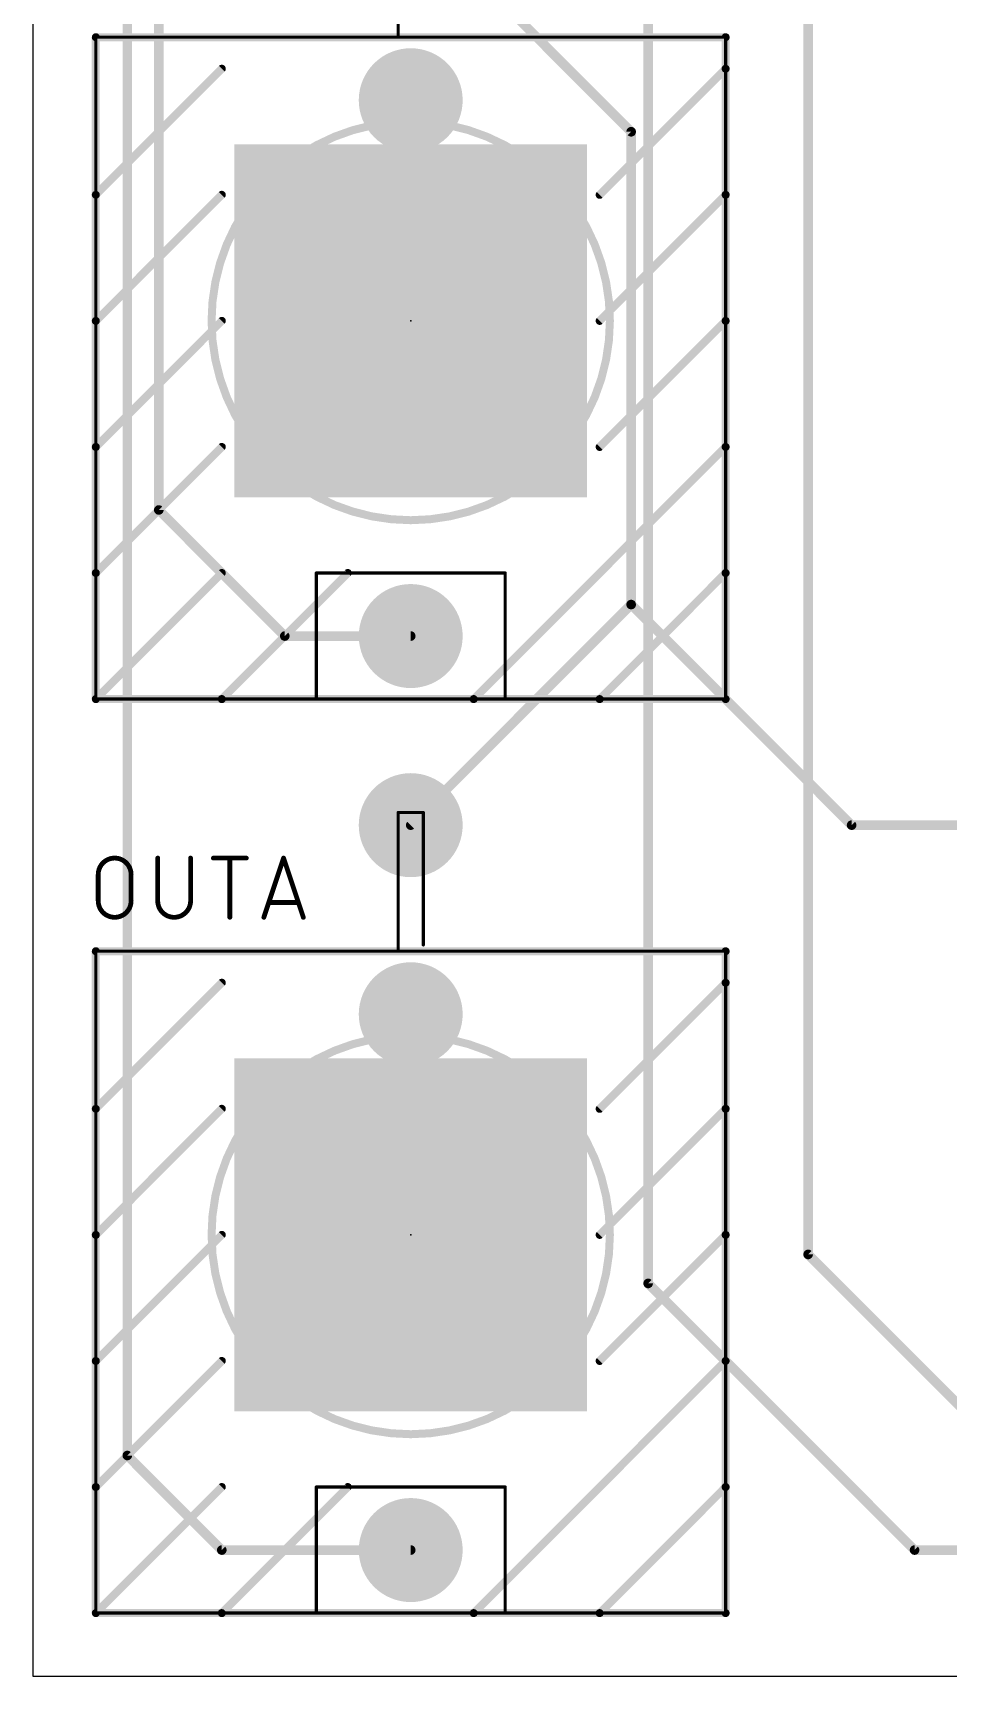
# Model space of a CAD drawing. Extents: x 0 to 39, y 0 to 99.
# Drawn here: x 0 to 14.53, y 0 to 26.07 of the extents above; entities that cross this region are included whole.
import ezdxf

# ---------------------------------------------------------------- set-up
doc = ezdxf.new("R2010")
doc.units = 0
for name, color, linetype in [('1', 12, 'CONTINUOUS'), ('16', 132, 'CONTINUOUS'), ('17', 110, 'CONTINUOUS'), ('20', 31, 'CONTINUOUS'), ('21', 253, 'CONTINUOUS'), ('23', 53, 'CONTINUOUS'), ('41', 12, 'CONTINUOUS'), ('51', 253, 'CONTINUOUS')]:
    doc.layers.add(name, color=color, linetype=linetype)

# ---------------------------------------------------------------- blocks, each defined once
blk = doc.blocks.new('RECT')
blk.add_solid([(-0.5, -0.5), (0.5, -0.5), (-0.5, 0.5), (0.5, 0.5)])
blk = doc.blocks.new('ROUNDP')
at = {"const_width": 0.5}
blk.add_lwpolyline([(0, -0.25, 1), (0, 0.25, 1), (0, -0.25)], format="xyb", dxfattribs=at)

msp = doc.modelspace()

# ---------------------------------------------------------------- linework, layer by layer
at = {"layer": '1', "const_width": 0.1524}
for points in [[(9.77, 6.23), (9.77, 32.19)], [(12.31, 6.69), (12.31, 32.19)], [(1.5, 29), (1.5, 3.5)], [(2, 26.5), (2, 18.5)], [(2, 18.5), (4, 16.5)], [(4, 16.5), (6, 16.5)], [(15.5, 3.5), (12.31, 6.69)], [(14, 2), (9.77, 6.23)], [(1.5, 3.5), (3, 2)], [(3, 2), (6, 2)], [(20, 2), (14, 2)]]:
    msp.add_lwpolyline(points, dxfattribs=at)
at = {"layer": '1', "const_width": 0.0762}
for points in [[(1.9619, 18.5, 1), (2.0381, 18.5)], [(2.0269, 18.5269, 1), (1.9731, 18.4731)], [(4, 16.5381, 1), (4, 16.4619)], [(3.9731, 16.4731, 1), (4.0269, 16.5269)], [(6, 16.4619, 1), (6, 16.5381)], [(12.2719, 6.69, 1), (12.3481, 6.69)], [(12.3369, 6.7169, 1), (12.2831, 6.6631)], [(9.7319, 6.23, 1), (9.8081, 6.23)], [(9.7969, 6.2569, 1), (9.7431, 6.2031)], [(1.4619, 3.5, 1), (1.5381, 3.5)], [(1.5269, 3.5269, 1), (1.4731, 3.4731)], [(3, 2.0381, 1), (3, 1.9619)], [(2.9731, 1.9731, 1), (3.0269, 2.0269)], [(6, 1.9619, 1), (6, 2.0381)], [(14, 2.0381, 1), (14, 1.9619)], [(13.9731, 1.9731, 1), (14.0269, 2.0269)]]:
    msp.add_lwpolyline(points, format="xyb", dxfattribs=at)
at = {"layer": '16', "const_width": 0.1524}
for points in [[(6, 28), (9.5, 24.5)], [(9.5, 24.5), (9.5, 17)], [(6, 13.5), (9.5, 17)], [(9.5, 17), (13, 13.5)], [(13, 13.5), (20, 13.5)]]:
    msp.add_lwpolyline(points, dxfattribs=at)
at = {"layer": '16', "const_width": 0.0762}
for points in [[(9.5381, 24.5, 1), (9.4619, 24.5)], [(9.4731, 24.4731, 1), (9.5269, 24.5269)], [(9.4619, 17, 1), (9.5381, 17)], [(9.5269, 17.0269, 1), (9.4731, 16.9731)], [(9.5269, 16.9731, 1), (9.4731, 17.0269)], [(5.9731, 13.5269, 1), (6.0269, 13.4731)], [(13, 13.5381, 1), (13, 13.4619)], [(12.9731, 13.4731, 1), (13.0269, 13.5269)]]:
    msp.add_lwpolyline(points, format="xyb", dxfattribs=at)
at = {"layer": '20'}
for p, q in [((0, 99.05), (0, 0)), ((0, 0), (39.04, 0))]:
    msp.add_line(p, q, dxfattribs=at)
at = {"layer": '21'}
for points, const_width in [([(1, 23.5), (1, 26)], 0.127), ([(1, 26), (11, 26)], 0.127), ([(11, 26), (11, 25.5)], 0.127), ([(3, 25.5), (1, 23.5)], 0.127), ([(9, 23.5), (11, 25.5)], 0.127), ([(11, 25.5), (11, 23.5)], 0.127), ([(1, 21.5), (1, 23.5)], 0.127), ([(3, 23.5), (1, 21.5)], 0.127), ([(9, 21.5), (11, 23.5)], 0.127), ([(11, 23.5), (11, 21.5)], 0.127), ([(1, 19.5), (1, 21.5)], 0.127), ([(3, 21.5), (1, 19.5)], 0.127), ([(9, 19.5), (11, 21.5)], 0.127), ([(11, 21.5), (11, 19.5)], 0.127), ([(1, 17.5), (1, 19.5)], 0.127), ([(3, 19.5), (1, 17.5)], 0.127), ([(7, 15.5), (11, 19.5)], 0.127), ([(11, 19.5), (11, 17.5)], 0.127), ([(1, 15.5), (1, 17.5)], 0.127), ([(3, 17.5), (1, 15.5)], 0.127), ([(3, 15.5), (5, 17.5)], 0.127), ([(11, 17.5), (9, 15.5)], 0.127), ([(11, 17.5), (11, 15.5)], 0.127), ([(3, 15.5), (1, 15.5)], 0.127), ([(7, 15.5), (3, 15.5)], 0.127), ([(9, 15.5), (7, 15.5)], 0.127), ([(11, 15.5), (9, 15.5)], 0.127), ([(1.983, 12.9779), (1.983, 12.2992)], 0.0762), ([(2.5051, 12.2992), (2.5051, 12.9779)], 0.0762), ([(2.8669, 12.9779), (3.389, 12.9779)], 0.0762), ([(3.128, 12.0381), (3.128, 12.9779)], 0.0762), ([(3.6681, 12.0381), (3.9814, 12.9779)], 0.0762), ([(3.9814, 12.9779), (4.2947, 12.0381)], 0.0762), ([(1.0381, 12.2992), (1.0381, 12.7168)], 0.0762), ([(1.5602, 12.7168), (1.5602, 12.2992)], 0.0762), ([(4.2163, 12.2731), (3.7464, 12.2731)], 0.0762), ([(1, 9), (1, 11.5)], 0.127), ([(1, 11.5), (11, 11.5)], 0.127), ([(11, 11.5), (11, 11)], 0.127), ([(3, 11), (1, 9)], 0.127), ([(9, 9), (11, 11)], 0.127), ([(11, 11), (11, 9)], 0.127), ([(1, 7), (1, 9)], 0.127), ([(3, 9), (1, 7)], 0.127), ([(9, 7), (11, 9)], 0.127), ([(11, 9), (11, 7)], 0.127), ([(1, 5), (1, 7)], 0.127), ([(3, 7), (1, 5)], 0.127), ([(9, 5), (11, 7)], 0.127), ([(11, 7), (11, 5)], 0.127), ([(1, 3), (1, 5)], 0.127), ([(3, 5), (1, 3)], 0.127), ([(7, 1), (11, 5)], 0.127), ([(11, 5), (11, 3)], 0.127), ([(1, 1), (1, 3)], 0.127), ([(3, 3), (1, 1)], 0.127), ([(3, 1), (5, 3)], 0.127), ([(11, 3), (9, 1)], 0.127), ([(11, 3), (11, 1)], 0.127), ([(3, 1), (1, 1)], 0.127), ([(7, 1), (3, 1)], 0.127), ([(9, 1), (7, 1)], 0.127), ([(11, 1), (9, 1)], 0.127)]:
    msp.add_lwpolyline(points, dxfattribs=dict(at, const_width=const_width))
for points, const_width in [([(1.0317, 26, 1), (0.9683, 26)], 0.0635), ([(1, 26.0317, 1), (1, 25.9683)], 0.0635), ([(11.0318, 26, 1), (10.9682, 26)], 0.0635), ([(11, 25.9683, 1), (11, 26.0317)], 0.0635), ([(3.0225, 25.4775, 1), (2.9775, 25.5225)], 0.0635), ([(11.0318, 25.5, 1), (10.9682, 25.5)], 0.0635), ([(11.0225, 25.4775, 1), (10.9775, 25.5225)], 0.0635), ([(10.9682, 25.5, 1), (11.0318, 25.5)], 0.0635), ([(6, 18.8093, 1), (6, 24.1907, 1), (6, 18.8093)], 0.127), ([(0.9775, 23.5225, 1), (1.0225, 23.4775)], 0.0635), ([(1.0317, 23.5, 1), (0.9683, 23.5)], 0.0635), ([(0.9683, 23.5, 1), (1.0317, 23.5)], 0.0635), ([(3.0225, 23.4775, 1), (2.9775, 23.5225)], 0.0635), ([(8.9775, 23.5225, 1), (9.0225, 23.4775)], 0.0635), ([(11.0318, 23.5, 1), (10.9682, 23.5)], 0.0635), ([(10.9682, 23.5, 1), (11.0318, 23.5)], 0.0635), ([(11.0225, 23.4775, 1), (10.9775, 23.5225)], 0.0635), ([(0.9775, 21.5225, 1), (1.0225, 21.4775)], 0.0635), ([(1.0317, 21.5, 1), (0.9683, 21.5)], 0.0635), ([(0.9683, 21.5, 1), (1.0317, 21.5)], 0.0635), ([(3.0225, 21.4775, 1), (2.9775, 21.5225)], 0.0635), ([(8.9775, 21.5225, 1), (9.0225, 21.4775)], 0.0635), ([(11.0318, 21.5, 1), (10.9682, 21.5)], 0.0635), ([(10.9682, 21.5, 1), (11.0318, 21.5)], 0.0635), ([(11.0225, 21.4775, 1), (10.9775, 21.5225)], 0.0635), ([(0.9775, 19.5225, 1), (1.0225, 19.4775)], 0.0635), ([(1.0317, 19.5, 1), (0.9683, 19.5)], 0.0635), ([(3.0225, 19.4775, 1), (2.9775, 19.5225)], 0.0635), ([(8.9775, 19.5225, 1), (9.0225, 19.4775)], 0.0635), ([(11.0318, 19.5, 1), (10.9682, 19.5)], 0.0635), ([(11.0225, 19.4775, 1), (10.9775, 19.5225)], 0.0635), ([(0.9683, 19.5, 1), (1.0317, 19.5)], 0.0635), ([(10.9682, 19.5, 1), (11.0318, 19.5)], 0.0635), ([(0.9775, 17.5225, 1), (1.0225, 17.4775)], 0.0635), ([(1.0317, 17.5, 1), (0.9683, 17.5)], 0.0635), ([(0.9683, 17.5, 1), (1.0317, 17.5)], 0.0635), ([(3.0225, 17.4775, 1), (2.9775, 17.5225)], 0.0635), ([(5.0225, 17.4775, 1), (4.9775, 17.5225)], 0.0635), ([(11.0318, 17.5, 1), (10.9682, 17.5)], 0.0635), ([(10.9682, 17.5, 1), (11.0318, 17.5)], 0.0635), ([(11.0225, 17.4775, 1), (10.9775, 17.5225)], 0.0635), ([(1, 15.5318, 1), (1, 15.4682)], 0.0635), ([(0.9775, 15.5225, 1), (1.0225, 15.4775)], 0.0635), ([(0.9683, 15.5, 1), (1.0317, 15.5)], 0.0635), ([(3, 15.5318, 1), (3, 15.4682)], 0.0635), ([(2.9775, 15.5225, 1), (3.0225, 15.4775)], 0.0635), ([(3, 15.4682, 1), (3, 15.5318)], 0.0635), ([(7, 15.5318, 1), (7, 15.4682)], 0.0635), ([(6.9775, 15.5225, 1), (7.0225, 15.4775)], 0.0635), ([(7, 15.4682, 1), (7, 15.5318)], 0.0635), ([(9, 15.5318, 1), (9, 15.4682)], 0.0635), ([(8.9775, 15.5225, 1), (9.0225, 15.4775)], 0.0635), ([(9, 15.4682, 1), (9, 15.5318)], 0.0635), ([(10.9682, 15.5, 1), (11.0318, 15.5)], 0.0635), ([(11, 15.4682, 1), (11, 15.5318)], 0.0635), ([(1.5602, 12.7168, 1), (1.0381, 12.7168)], 0.0762), ([(2.002, 12.9779, 1), (1.9639, 12.9779)], 0.0381), ([(2.5241, 12.9779, 1), (2.486, 12.9779)], 0.0381), ([(2.8669, 12.997, 1), (2.8669, 12.9588)], 0.0381), ([(3.147, 12.9779, 1), (3.1089, 12.9779)], 0.0381), ([(3.389, 12.9588, 1), (3.389, 12.997)], 0.0381), ([(3.9995, 12.9839, 1), (3.9633, 12.9719)], 0.0381), ([(3.9995, 12.9719, 1), (3.9633, 12.9839)], 0.0381), ([(1.0572, 12.7168, 1), (1.0191, 12.7168)], 0.0381), ([(1.0191, 12.7168, 1), (1.0572, 12.7168)], 0.0381), ([(1.5793, 12.7168, 1), (1.5412, 12.7168)], 0.0381), ([(1.5412, 12.7168, 1), (1.5793, 12.7168)], 0.0381), ([(1.0571, 12.2992, 1), (1.019, 12.2992)], 0.0381), ([(1.0381, 12.2992, 1), (1.5602, 12.2992)], 0.0762), ([(1.0191, 12.2992, 1), (1.0572, 12.2992)], 0.0381), ([(1.5793, 12.2992, 1), (1.5412, 12.2992)], 0.0381), ([(1.5412, 12.2992, 1), (1.5793, 12.2992)], 0.0381), ([(2.002, 12.2992, 1), (1.9639, 12.2992)], 0.0381), ([(1.9639, 12.2992, 1), (2.002, 12.2992)], 0.0381), ([(1.983, 12.2992, 1), (2.5051, 12.2992)], 0.0762), ([(2.5241, 12.2992, 1), (2.486, 12.2992)], 0.0381), ([(2.486, 12.2992, 1), (2.5241, 12.2992)], 0.0381), ([(3.7464, 12.2921, 1), (3.7464, 12.254)], 0.0381), ([(4.2163, 12.254, 1), (4.2163, 12.2921)], 0.0381), ([(3.1089, 12.0381, 1), (3.147, 12.0381)], 0.0381), ([(3.65, 12.0441, 1), (3.6862, 12.0321)], 0.0381), ([(4.2766, 12.0321, 1), (4.3127, 12.0441)], 0.0381), ([(1, 11.5318, 1), (1, 11.4682)], 0.0635), ([(1.0317, 11.5, 1), (0.9683, 11.5)], 0.0635), ([(11.0318, 11.5, 1), (10.9682, 11.5)], 0.0635), ([(11, 11.4682, 1), (11, 11.5318)], 0.0635), ([(3.0225, 10.9775, 1), (2.9775, 11.0225)], 0.0635), ([(11.0318, 11, 1), (10.9682, 11)], 0.0635), ([(10.9682, 11, 1), (11.0318, 11)], 0.0635), ([(11.0225, 10.9775, 1), (10.9775, 11.0225)], 0.0635), ([(6, 4.3093, 1), (6, 9.6907, 1), (6, 4.3093)], 0.127), ([(0.9775, 9.0225, 1), (1.0225, 8.9775)], 0.0635), ([(1.0317, 9, 1), (0.9683, 9)], 0.0635), ([(0.9683, 9, 1), (1.0317, 9)], 0.0635), ([(3.0225, 8.9775, 1), (2.9775, 9.0225)], 0.0635), ([(8.9775, 9.0225, 1), (9.0225, 8.9775)], 0.0635), ([(11.0318, 9, 1), (10.9682, 9)], 0.0635), ([(10.9682, 9, 1), (11.0318, 9)], 0.0635), ([(11.0225, 8.9775, 1), (10.9775, 9.0225)], 0.0635), ([(0.9775, 7.0225, 1), (1.0225, 6.9775)], 0.0635), ([(1.0317, 7, 1), (0.9683, 7)], 0.0635), ([(3.0225, 6.9775, 1), (2.9775, 7.0225)], 0.0635), ([(8.9775, 7.0225, 1), (9.0225, 6.9775)], 0.0635), ([(11.0318, 7, 1), (10.9682, 7)], 0.0635), ([(11.0225, 6.9775, 1), (10.9775, 7.0225)], 0.0635), ([(0.9683, 7, 1), (1.0317, 7)], 0.0635), ([(10.9682, 7, 1), (11.0318, 7)], 0.0635), ([(0.9775, 5.0225, 1), (1.0225, 4.9775)], 0.0635), ([(1.0317, 5, 1), (0.9683, 5)], 0.0635), ([(0.9683, 5, 1), (1.0317, 5)], 0.0635), ([(3.0225, 4.9775, 1), (2.9775, 5.0225)], 0.0635), ([(8.9775, 5.0225, 1), (9.0225, 4.9775)], 0.0635), ([(11.0318, 5, 1), (10.9682, 5)], 0.0635), ([(10.9682, 5, 1), (11.0318, 5)], 0.0635), ([(11.0225, 4.9775, 1), (10.9775, 5.0225)], 0.0635), ([(0.9775, 3.0225, 1), (1.0225, 2.9775)], 0.0635), ([(1.0317, 3, 1), (0.9683, 3)], 0.0635), ([(0.9683, 3, 1), (1.0317, 3)], 0.0635), ([(3.0225, 2.9775, 1), (2.9775, 3.0225)], 0.0635), ([(5.0225, 2.9775, 1), (4.9775, 3.0225)], 0.0635), ([(11.0318, 3, 1), (10.9682, 3)], 0.0635), ([(10.9682, 3, 1), (11.0318, 3)], 0.0635), ([(11.0225, 2.9775, 1), (10.9775, 3.0225)], 0.0635), ([(0.9775, 1.0225, 1), (1.0225, 0.9775)], 0.0635), ([(1, 1.0317, 1), (1, 0.9683)], 0.0635), ([(2.9775, 1.0225, 1), (3.0225, 0.9775)], 0.0635), ([(3, 1.0317, 1), (3, 0.9683)], 0.0635), ([(3, 0.9683, 1), (3, 1.0317)], 0.0635), ([(6.9775, 1.0225, 1), (7.0225, 0.9775)], 0.0635), ([(7, 1.0317, 1), (7, 0.9683)], 0.0635), ([(7, 0.9683, 1), (7, 1.0317)], 0.0635), ([(8.9775, 1.0225, 1), (9.0225, 0.9775)], 0.0635), ([(9, 1.0317, 1), (9, 0.9683)], 0.0635), ([(9, 0.9683, 1), (9, 1.0317)], 0.0635), ([(11, 0.9683, 1), (11, 1.0317)], 0.0635), ([(0.9683, 1, 1), (1.0317, 1)], 0.0635), ([(10.9682, 1, 1), (11.0318, 1)], 0.0635)]:
    msp.add_lwpolyline(points, format="xyb", dxfattribs=dict(at, const_width=const_width))
at = {"layer": '23'}
for p in [(6, 21.5), (6, 7)]:
    msp.add_point(p, dxfattribs=at)
at = {"layer": '51', "const_width": 0.0508}
for points in [[(5.8, 28.2), (5.8, 26)], [(5.8, 26), (1, 26)], [(1, 26), (1, 15.5)], [(11, 26), (5.8, 26)], [(11, 15.5), (11, 26)], [(7.5, 17.5), (4.5, 17.5)], [(4.5, 17.5), (4.5, 15.5)], [(7.5, 15.5), (7.5, 17.5)], [(4.5, 15.5), (1, 15.5)], [(7.5, 15.5), (4.5, 15.5)], [(11, 15.5), (7.5, 15.5)], [(6.2, 13.7), (5.8, 13.7)], [(5.8, 13.7), (5.8, 11.5)], [(6.2, 11.6), (6.2, 13.7)], [(5.8, 11.5), (1, 11.5)], [(1, 11.5), (1, 1)], [(11, 11.5), (5.8, 11.5)], [(11, 1), (11, 11.5)], [(7.5, 3), (4.5, 3)], [(4.5, 3), (4.5, 1)], [(7.5, 1), (7.5, 3)], [(4.5, 1), (1, 1)], [(7.5, 1), (4.5, 1)], [(11, 1), (7.5, 1)]]:
    msp.add_lwpolyline(points, dxfattribs=at)
at = {"layer": '51'}
for points, const_width in [([(1, 26.0127, 1), (1, 25.9873)], 0.0254), ([(1.0127, 26, 1), (0.9873, 26)], 0.0254), ([(5.8, 26.0127, 1), (5.8, 25.9873)], 0.0254), ([(5.7873, 26, 1), (5.8127, 26)], 0.0254), ([(5.8, 25.9873, 1), (5.8, 26.0127)], 0.0254), ([(11.0127, 26, 1), (10.9873, 26)], 0.0254), ([(11, 25.9873, 1), (11, 26.0127)], 0.0254), ([(6, 18.3377, 1), (6, 24.6623, 1), (6, 18.3377)], 0.127), ([(4.5, 17.5127, 1), (4.5, 17.4873)], 0.0254), ([(4.5127, 17.5, 1), (4.4873, 17.5)], 0.0254), ([(7.5127, 17.5, 1), (7.4873, 17.5)], 0.0254), ([(7.5, 17.4873, 1), (7.5, 17.5127)], 0.0254), ([(1, 15.5127, 1), (1, 15.4873)], 0.0254), ([(0.9873, 15.5, 1), (1.0127, 15.5)], 0.0254), ([(4.5, 15.5127, 1), (4.5, 15.4873)], 0.0254), ([(4.4873, 15.5, 1), (4.5127, 15.5)], 0.0254), ([(4.5, 15.4873, 1), (4.5, 15.5127)], 0.0254), ([(7.5, 15.5127, 1), (7.5, 15.4873)], 0.0254), ([(7.4873, 15.5, 1), (7.5127, 15.5)], 0.0254), ([(7.5, 15.4873, 1), (7.5, 15.5127)], 0.0254), ([(10.9873, 15.5, 1), (11.0127, 15.5)], 0.0254), ([(11, 15.4873, 1), (11, 15.5127)], 0.0254), ([(5.8, 13.7127, 1), (5.8, 13.6873)], 0.0254), ([(5.8127, 13.7, 1), (5.7873, 13.7)], 0.0254), ([(6.2127, 13.7, 1), (6.1873, 13.7)], 0.0254), ([(6.2, 13.6873, 1), (6.2, 13.7127)], 0.0254), ([(1, 11.5127, 1), (1, 11.4873)], 0.0254), ([(1.0127, 11.5, 1), (0.9873, 11.5)], 0.0254), ([(5.8, 11.5127, 1), (5.8, 11.4873)], 0.0254), ([(5.7873, 11.5, 1), (5.8127, 11.5)], 0.0254), ([(5.8, 11.4873, 1), (5.8, 11.5127)], 0.0254), ([(6.1873, 11.6, 1), (6.2127, 11.6)], 0.0254), ([(11.0127, 11.5, 1), (10.9873, 11.5)], 0.0254), ([(11, 11.4873, 1), (11, 11.5127)], 0.0254), ([(6, 3.8377, 1), (6, 10.1623, 1), (6, 3.8377)], 0.127), ([(4.5, 3.0127, 1), (4.5, 2.9873)], 0.0254), ([(4.5127, 3, 1), (4.4873, 3)], 0.0254), ([(7.5127, 3, 1), (7.4873, 3)], 0.0254), ([(7.5, 2.9873, 1), (7.5, 3.0127)], 0.0254), ([(1, 1.0127, 1), (1, 0.9873)], 0.0254), ([(0.9873, 1, 1), (1.0127, 1)], 0.0254), ([(4.5, 1.0127, 1), (4.5, 0.9873)], 0.0254), ([(4.4873, 1, 1), (4.5127, 1)], 0.0254), ([(4.5, 0.9873, 1), (4.5, 1.0127)], 0.0254), ([(7.5, 1.0127, 1), (7.5, 0.9873)], 0.0254), ([(7.4873, 1, 1), (7.5127, 1)], 0.0254), ([(7.5, 0.9873, 1), (7.5, 1.0127)], 0.0254), ([(10.9873, 1, 1), (11.0127, 1)], 0.0254), ([(11, 0.9873, 1), (11, 1.0127)], 0.0254)]:
    msp.add_lwpolyline(points, format="xyb", dxfattribs=dict(at, const_width=const_width))

# ---------------------------------------------------------------- block references
at = {"layer": '17', "xscale": 1.65, "yscale": 1.65, "rotation": 180}
for p in [(6, 25), (6, 25), (6, 16.5), (6, 16.5), (6, 13.5), (6, 13.5), (6, 10.5), (6, 10.5), (6, 2), (6, 2)]:
    msp.add_blockref('ROUNDP', p, dxfattribs=at)
at = {"layer": '41', "xscale": 5.6, "yscale": 5.6, "rotation": 180}
for p in [(6, 21.5), (6, 7)]:
    msp.add_blockref('RECT', p, dxfattribs=at)

doc.saveas('drawing.dxf')
